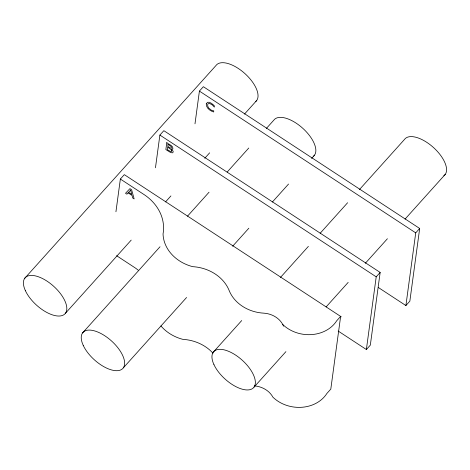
<?xml version="1.0" encoding="UTF-8"?>
<svg xmlns="http://www.w3.org/2000/svg" width="470" height="470" viewBox="0 0 470 470"><rect width="100%" height="100%" fill="white"/><g stroke="black" fill="none" stroke-linecap="round" stroke-linejoin="round"><path stroke-width="0.7" d="M115.937 211.753L120.361 179.041L124.315 174.646L341.273 316.833M155.464 167.778L159.888 135.066L163.842 130.672L380.154 272.441L370.325 345.133L366.377 349.533L338.188 331.056M194.991 123.81L199.409 91.098L203.363 86.697L419.681 228.467L409.852 301.158L405.898 305.559L378.321 287.487M366.377 349.533L376.206 276.836L380.154 272.441M405.898 305.559L415.727 232.862L419.681 228.467M24.745 278.275L215.947 65.553A26.866 12.743 42 0 1 244.888 73.561A26.866 12.743 42 0 1 255.827 101.455M65.518 313.19L131.212 240.1M165.528 201.918L170.921 195.92M204.75 158.284L209.655 152.826M244.465 114.104L256.72 100.468M82.567 332.936L160.023 246.756M187.483 216.212L209.05 192.212M227.192 172.032L248.765 148.032M266.414 128.398L273.769 120.214A26.866 12.743 42 0 1 302.704 128.228A26.866 12.743 42 0 1 313.643 156.116M123.334 367.851L186.578 297.487M232.662 246.215L248.842 228.22M272.377 202.035L288.557 184.04M311.598 158.402L314.536 155.129M213.28 352.183L241.715 320.552M280.449 277.459L308.39 246.368M320.158 233.279L347.612 202.734M359.38 189.645L404.482 139.461A26.866 12.743 42 0 1 433.945 147.95A26.866 12.743 42 0 1 443.827 175.786M254.053 387.098L285.919 351.642M326.121 306.916L348.182 282.376M365.343 263.282L387.403 238.737M405.052 219.102L445.255 174.376M199.409 91.098L415.727 232.862M159.888 135.066L376.206 276.836M120.361 179.041L144.695 194.991A48.251 40.42 7.7 0 1 163.043 233.972A39.88 33.405 7.7 0 0 192.677 266.66A39.568 33.147 7.7 0 1 229.184 290.583A37.312 31.255 7.7 0 0 263.6 313.143A21.614 18.107 7.7 0 1 282.728 324.464L283.545 326.209M116.619 255.721L134.867 267.683A48.251 40.42 7.7 0 1 138.151 270.132M282.728 324.464A33.182 27.795 7.7 0 0 336.679 320.81L340.632 316.41L330.804 389.107L326.85 393.502A33.182 27.795 7.7 0 1 272.9 397.162A21.614 18.107 7.7 0 0 254.505 385.888M160.934 325.933A39.88 33.405 7.7 0 0 182.848 339.352A39.568 33.147 7.7 0 1 212.981 353.181M171.697 150.729L171.433 151.593L170.81 151.634L167.332 149.672L167.678 147.116L171.004 149.495L171.697 150.729M206.248 103.882C206.066 107.994 210.096 110.885 213.65 111.978L213.797 110.879L211.6 110.309L208.768 108.135L207.763 106.208L207.67 104.816L208.075 103.77L209.391 103.329L212.299 104.898L214.308 107.101L214.461 105.991C212.746 104.017 207.64 99.734 206.248 103.882M166.791 142.645L165.857 149.56L170.54 152.486L172.32 152.862L172.983 152.445C174.346 150.935 169.705 148.508 172.572 149.084L172.913 148.861C173.436 145.577 168.595 144.449 166.791 142.645M168.054 144.325L167.778 146.352L170.287 147.944L171.427 148.109L171.203 146.587L168.054 144.325M128.104 192.864L126.912 194.18L125.525 193.276L129.931 188.635L131.618 189.739L134.15 198.928L132.704 197.982L132.035 195.438L128.104 192.864M130.613 190.103L128.586 192.324L131.759 194.404L130.613 190.103M25.415 290.724A26.866 12.743 42 0 0 62.88 315.276A26.866 12.743 42 0 0 47.1 281.195A26.866 12.743 42 0 0 25.415 290.724M213.95 364.632A26.866 12.743 42 0 0 251.415 389.189A26.866 12.743 42 0 0 235.635 355.103A26.866 12.743 42 0 0 213.95 364.632M83.237 345.385A26.866 12.743 42 0 0 120.702 369.943A26.866 12.743 42 0 0 104.916 335.856A26.866 12.743 42 0 0 83.237 345.385"/></g></svg>
